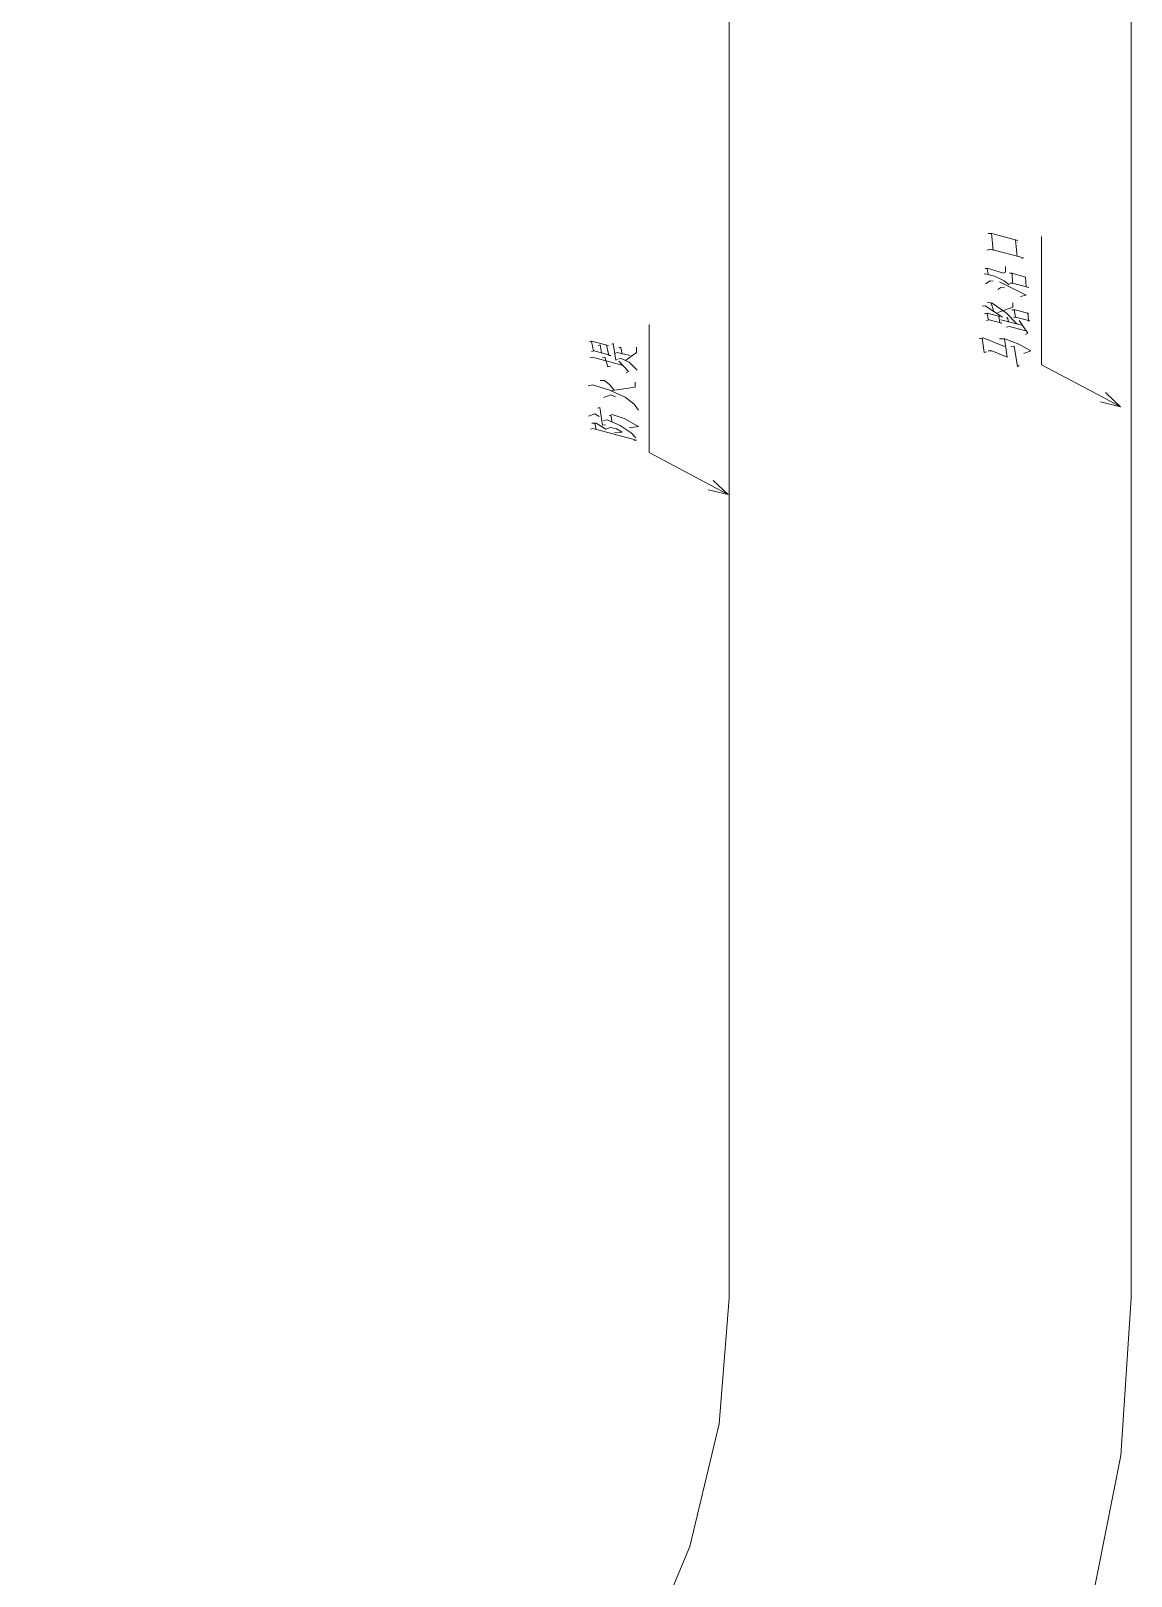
# Model space of a CAD drawing. Header units: millimetres. Extents: x 261 to 114907, y 32 to 1998430.
# Drawn here: x 93142 to 101352, y 1938473 to 1950007 of the extents above; entities that cross this region are included whole.
import ezdxf

# ---------------------------------------------------------------- set-up
doc = ezdxf.new("R2010")
doc.units = ezdxf.units.MM

msp = doc.modelspace()

# ---------------------------------------------------------------- linework, layer by layer
at = {"color": 0, "lineweight": 0}
for points in [[(98352, 1940548), (98352, 1956052)], [(101352, 1940548), (101352, 1956052)], [(100323, 1948368), (100310, 1948497), (100285, 1948495), (100313, 1948496), (100508, 1948443), (100489, 1948449), (100502, 1948324)], [(100684, 1947516), (100684, 1948473)], [(100304, 1948377), (100275, 1948371)], [(100304, 1948377), (100549, 1948314), (100537, 1948309)], [(100266, 1948195), (100256, 1948192)], [(100285, 1948188), (100278, 1948235), (100263, 1948235), (100278, 1948237), (100401, 1948200), (100414, 1948207), (100414, 1948250)], [(100266, 1948195), (100332, 1948177), (100376, 1948157), (100404, 1948142), (100442, 1948111)], [(100467, 1948123), (100464, 1948199), (100445, 1948198), (100461, 1948198), (100565, 1948170), (100568, 1948100)], [(100301, 1948141), (100266, 1948119)], [(100301, 1948141), (100323, 1948139)], [(100379, 1948093), (100357, 1948078)], [(100527, 1948025), (100568, 1948036), (100369, 1948134)], [(100379, 1948093), (100407, 1948090)], [(100467, 1948125), (100448, 1948124)], [(100467, 1948125), (100590, 1948092)], [(100263, 1947954), (100241, 1947952)], [(100263, 1947954), (100392, 1947871)], [(100307, 1947978), (100278, 1947981), (100316, 1947975), (100420, 1947904), (100499, 1947822)], [(100307, 1947978), (100326, 1947919)], [(100470, 1947946), (100357, 1947906)], [(100470, 1947946), (100470, 1947978)], [(100278, 1947899), (100259, 1947896), (100278, 1947901), (100373, 1947876), (100366, 1947878), (100373, 1947828)], [(100294, 1947850), (100272, 1947845)], [(100278, 1947899), (100288, 1947849)], [(100294, 1947850), (100388, 1947825), (100379, 1947825)], [(100379, 1947850), (100543, 1947808)], [(100436, 1947836), (100429, 1947867), (100420, 1947863)], [(100489, 1947871), (100480, 1947925), (100461, 1947926), (100486, 1947925), (100590, 1947897), (100581, 1947900), (100587, 1947845)], [(100489, 1947871), (100474, 1947867)], [(100489, 1947871), (100597, 1947842), (100584, 1947842)], [(100581, 1947750), (100518, 1947845)], [(97756, 1946861), (97756, 1947817)], [(100275, 1947611), (100256, 1947606), (100241, 1947715), (100218, 1947710), (100247, 1947717), (100407, 1947651)], [(100442, 1947802), (100423, 1947797)], [(100442, 1947802), (100568, 1947768)], [(100581, 1947750), (100565, 1947740)], [(97325, 1947690), (97310, 1947686), (97325, 1947692), (97451, 1947658), (97438, 1947662), (97454, 1947584)], [(97325, 1947690), (97341, 1947620)], [(97344, 1947619), (97325, 1947614)], [(97344, 1947619), (97470, 1947585), (97454, 1947585)], [(97391, 1947664), (97375, 1947660)], [(97391, 1947664), (97401, 1947604)], [(97520, 1947554), (97508, 1947549), (97486, 1947675), (97476, 1947668)], [(97517, 1947608), (97505, 1947603)], [(97517, 1947608), (97615, 1947584)], [(97555, 1947594), (97543, 1947644), (97530, 1947643)], [(97580, 1947548), (97662, 1947608), (97662, 1947647)], [(100313, 1947619), (100285, 1947619)], [(100313, 1947619), (100426, 1947572), (100407, 1947709), (100369, 1947709), (100410, 1947710), (100515, 1947670), (100603, 1947619), (100552, 1947600)], [(100505, 1947502), (100480, 1947654), (100458, 1947650)], [(97332, 1947572), (97313, 1947566)], [(97332, 1947572), (97561, 1947510)], [(97467, 1947504), (97448, 1947499), (97426, 1947573), (97407, 1947568)], [(97546, 1947563), (97527, 1947560)], [(97602, 1947464), (97530, 1947543)], [(97546, 1947563), (97606, 1947535), (97665, 1947476)], [(100505, 1947502), (100518, 1947509)], [(101142, 1947273), (100684, 1947516)], [(97423, 1947398), (97391, 1947398)], [(97423, 1947398), (97461, 1947365), (97492, 1947328)], [(97464, 1947321), (97650, 1947349), (97650, 1947386)], [(97602, 1947464), (97584, 1947455)], [(97332, 1947365), (97300, 1947357)], [(97332, 1947365), (97454, 1947328), (97577, 1947274), (97644, 1947222), (97675, 1947176)], [(97470, 1947291), (97416, 1947272)], [(97470, 1947291), (97505, 1947277)], [(101274, 1947202), (101142, 1947273)], [(101160, 1947308), (101274, 1947202)], [(97350, 1947148), (97303, 1947132)], [(97350, 1947148), (97382, 1947130)], [(97429, 1947066), (97407, 1947064), (97388, 1947196), (97369, 1947191)], [(97479, 1947086), (97470, 1947139), (97457, 1947134), (97479, 1947143), (97568, 1947113), (97675, 1947055), (97606, 1947045)], [(101274, 1947202), (101123, 1947238)], [(97335, 1947040), (97319, 1947034)], [(97350, 1947077), (97328, 1947079), (97360, 1947080), (97432, 1947035), (97464, 1947048), (97511, 1947036), (97555, 1947012), (97498, 1947007)], [(97335, 1947040), (97662, 1946952), (97644, 1946949)], [(97350, 1947077), (97360, 1947031)], [(97442, 1947104), (97416, 1947100)], [(97442, 1947104), (97539, 1947061), (97621, 1947008), (97656, 1946970)], [(98214, 1946617), (97756, 1946861)], [(98346, 1946546), (98195, 1946581)], [(98346, 1946546), (98214, 1946617)], [(98233, 1946652), (98346, 1946546)], [(92350, 1934546), (93289, 1934620), (94205, 1934840), (95075, 1935200), (95878, 1935692), (96594, 1936304), (97205, 1937020), (97697, 1937823), (98058, 1938693), (98277, 1939609), (98352, 1940548)], [(92350, 1931546), (93525, 1931623), (94680, 1931853), (95795, 1932231), (96851, 1932752), (97830, 1933406), (98716, 1934183), (99492, 1935068), (100146, 1936047), (100667, 1937103), (101046, 1938218), (101275, 1939373), (101352, 1940548)]]:
    msp.add_lwpolyline(points, dxfattribs=at)

doc.saveas('drawing.dxf')
